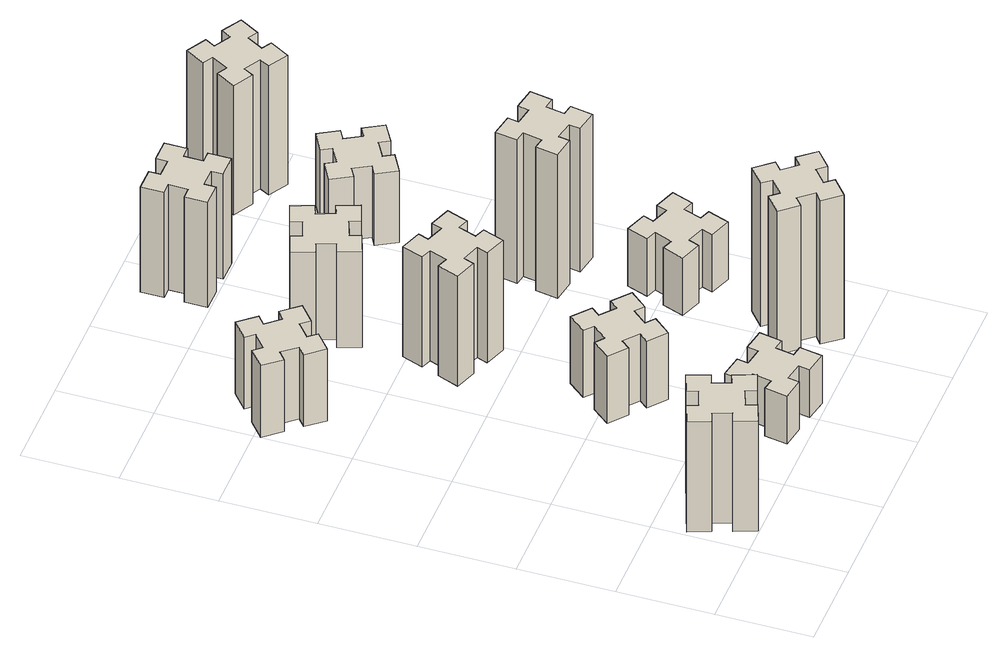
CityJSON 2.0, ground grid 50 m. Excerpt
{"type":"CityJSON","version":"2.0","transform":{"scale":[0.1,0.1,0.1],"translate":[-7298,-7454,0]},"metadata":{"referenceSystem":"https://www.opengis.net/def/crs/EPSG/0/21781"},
"CityObjects":{
"building1":{"type":"Building","attributes":{"class":"1000","function":"1000","usage":"1000","yearOfConstruction":2016,"roofType":"1000","measuredHeight":69,"storeysAboveGround":30,"storeysBelowGround":0},"geometry":[{"type":"Solid","lod":"1","boundaries":[[[[0,1,2,3,4,5,6,7,8,9,10,11,12,13,14,15,16,17,18,19]],[[17,16,20,21]],[[16,15,22,20]],[[15,14,23,22]],[[14,13,24,23]],[[13,12,25,24]],[[12,11,26,25]],[[11,10,27,26]],[[10,9,28,27]],[[9,8,29,28]],[[8,7,30,29]],[[7,6,31,30]],[[6,5,32,31]],[[5,4,33,32]],[[4,3,34,33]],[[3,2,35,34]],[[2,1,36,35]],[[1,0,37,36]],[[0,19,38,37]],[[19,18,39,38]],[[18,17,21,39]],[[24,25,26,27,28,29,30,31,32,33,34,35,36,37,38,39,21,20,22,23]]]]}]},
"building2":{"type":"Building","attributes":{"class":"1000","function":"1000","usage":"1000","yearOfConstruction":2016,"roofType":"1000","measuredHeight":45,"storeysAboveGround":30,"storeysBelowGround":0},"geometry":[{"type":"Solid","lod":"1","boundaries":[[[[40,41,42,43,44,45,46,47,48,49,50,51,52,53,54,55,56,57,58,59]],[[57,56,60,61]],[[56,55,62,60]],[[55,54,63,62]],[[54,53,64,63]],[[53,52,65,64]],[[52,51,66,65]],[[51,50,67,66]],[[50,49,68,67]],[[49,48,69,68]],[[48,47,70,69]],[[47,46,71,70]],[[46,45,72,71]],[[45,44,73,72]],[[44,43,74,73]],[[43,42,75,74]],[[42,41,76,75]],[[41,40,77,76]],[[40,59,78,77]],[[59,58,79,78]],[[58,57,61,79]],[[64,65,66,67,68,69,70,71,72,73,74,75,76,77,78,79,61,60,62,63]]]]}]},
"building3":{"type":"Building","attributes":{"class":"1000","function":"1000","usage":"1000","yearOfConstruction":2016,"roofType":"1000","measuredHeight":30,"storeysAboveGround":30,"storeysBelowGround":0},"geometry":[{"type":"Solid","lod":"1","boundaries":[[[[80,81,82,83,84,85,86,87,88,89,90,91,92,93,94,95,96,97,98,99]],[[97,96,100,101]],[[96,95,102,100]],[[95,94,103,102]],[[94,93,104,103]],[[93,92,105,104]],[[92,91,106,105]],[[91,90,107,106]],[[90,89,108,107]],[[89,88,109,108]],[[88,87,110,109]],[[87,86,111,110]],[[86,85,112,111]],[[85,84,113,112]],[[84,83,114,113]],[[83,82,115,114]],[[82,81,116,115]],[[81,80,117,116]],[[80,99,118,117]],[[99,98,119,118]],[[98,97,101,119]],[[104,105,106,107,108,109,110,111,112,113,114,115,116,117,118,119,101,100,102,103]]]]}]},
"building4":{"type":"Building","attributes":{"class":"1000","function":"1000","usage":"1000","yearOfConstruction":2016,"roofType":"1000","measuredHeight":42,"storeysAboveGround":30,"storeysBelowGround":0},"geometry":[{"type":"Solid","lod":"1","boundaries":[[[[120,121,122,123,124,125,126,127,128,129,130,131,132,133,134,135,136,137,138,139]],[[137,136,140,141]],[[136,135,142,140]],[[135,134,143,142]],[[134,133,144,143]],[[133,132,145,144]],[[132,131,146,145]],[[131,130,147,146]],[[130,129,148,147]],[[129,128,149,148]],[[128,127,150,149]],[[127,126,151,150]],[[126,125,152,151]],[[125,124,153,152]],[[124,123,154,153]],[[123,122,155,154]],[[122,121,156,155]],[[121,120,157,156]],[[120,139,158,157]],[[139,138,159,158]],[[138,137,141,159]],[[144,145,146,147,148,149,150,151,152,153,154,155,156,157,158,159,141,140,142,143]]]]}]},
"building5":{"type":"Building","attributes":{"class":"1000","function":"1000","usage":"1000","yearOfConstruction":2016,"roofType":"1000","measuredHeight":69,"storeysAboveGround":30,"storeysBelowGround":0},"geometry":[{"type":"Solid","lod":"1","boundaries":[[[[160,161,162,163,164,165,166,167,168,169,170,171,172,173,174,175,176,177,178,179]],[[177,176,180,181]],[[176,175,182,180]],[[175,174,183,182]],[[174,173,184,183]],[[173,172,185,184]],[[172,171,186,185]],[[171,170,187,186]],[[170,169,188,187]],[[169,168,189,188]],[[168,167,190,189]],[[167,166,191,190]],[[166,165,192,191]],[[165,164,193,192]],[[164,163,194,193]],[[163,162,195,194]],[[162,161,196,195]],[[161,160,197,196]],[[160,179,198,197]],[[179,178,199,198]],[[178,177,181,199]],[[184,185,186,187,188,189,190,191,192,193,194,195,196,197,198,199,181,180,182,183]]]]}]},
"building6":{"type":"Building","attributes":{"class":"1000","function":"1000","usage":"1000","yearOfConstruction":2016,"roofType":"1000","measuredHeight":60,"storeysAboveGround":30,"storeysBelowGround":0},"geometry":[{"type":"Solid","lod":"1","boundaries":[[[[200,201,202,203,204,205,206,207,208,209,210,211,212,213,214,215,216,217,218,219]],[[217,216,220,221]],[[216,215,222,220]],[[215,214,223,222]],[[214,213,224,223]],[[213,212,225,224]],[[212,211,226,225]],[[211,210,227,226]],[[210,209,228,227]],[[209,208,229,228]],[[208,207,230,229]],[[207,206,231,230]],[[206,205,232,231]],[[205,204,233,232]],[[204,203,234,233]],[[203,202,235,234]],[[202,201,236,235]],[[201,200,237,236]],[[200,219,238,237]],[[219,218,239,238]],[[218,217,221,239]],[[224,225,226,227,228,229,230,231,232,233,234,235,236,237,238,239,221,220,222,223]]]]}]},
"building7":{"type":"Building","attributes":{"class":"1000","function":"1000","usage":"1000","yearOfConstruction":2016,"roofType":"1000","measuredHeight":90,"storeysAboveGround":30,"storeysBelowGround":0},"geometry":[{"type":"Solid","lod":"1","boundaries":[[[[240,241,242,243,244,245,246,247,248,249,250,251,252,253,254,255,256,257,258,259]],[[257,256,260,261]],[[256,255,262,260]],[[255,254,263,262]],[[254,253,264,263]],[[253,252,265,264]],[[252,251,266,265]],[[251,250,267,266]],[[250,249,268,267]],[[249,248,269,268]],[[248,247,270,269]],[[247,246,271,270]],[[246,245,272,271]],[[245,244,273,272]],[[244,243,274,273]],[[243,242,275,274]],[[242,241,276,275]],[[241,240,277,276]],[[240,259,278,277]],[[259,258,279,278]],[[258,257,261,279]],[[264,265,266,267,268,269,270,271,272,273,274,275,276,277,278,279,261,260,262,263]]]]}]},
"building8":{"type":"Building","attributes":{"class":"1000","function":"1000","usage":"1000","yearOfConstruction":2016,"roofType":"1000","measuredHeight":66,"storeysAboveGround":30,"storeysBelowGround":0},"geometry":[{"type":"Solid","lod":"1","boundaries":[[[[280,281,282,283,284,285,286,287,288,289,290,291,292,293,294,295,296,297,298,299]],[[297,296,300,301]],[[296,295,302,300]],[[295,294,303,302]],[[294,293,304,303]],[[293,292,305,304]],[[292,291,306,305]],[[291,290,307,306]],[[290,289,308,307]],[[289,288,309,308]],[[288,287,310,309]],[[287,286,311,310]],[[286,285,312,311]],[[285,284,313,312]],[[284,283,314,313]],[[283,282,315,314]],[[282,281,316,315]],[[281,280,317,316]],[[280,299,318,317]],[[299,298,319,318]],[[298,297,301,319]],[[304,305,306,307,308,309,310,311,312,313,314,315,316,317,318,319,301,300,302,303]]]]}]},
"building9":{"type":"Building","attributes":{"class":"1000","function":"1000","usage":"1000","yearOfConstruction":2016,"roofType":"1000","measuredHeight":36,"storeysAboveGround":30,"storeysBelowGround":0},"geometry":[{"type":"Solid","lod":"1","boundaries":[[[[320,321,322,323,324,325,326,327,328,329,330,331,332,333,334,335,336,337,338,339]],[[337,336,340,341]],[[336,335,342,340]],[[335,334,343,342]],[[334,333,344,343]],[[333,332,345,344]],[[332,331,346,345]],[[331,330,347,346]],[[330,329,348,347]],[[329,328,349,348]],[[328,327,350,349]],[[327,326,351,350]],[[326,325,352,351]],[[325,324,353,352]],[[324,323,354,353]],[[323,322,355,354]],[[322,321,356,355]],[[321,320,357,356]],[[320,339,358,357]],[[339,338,359,358]],[[338,337,341,359]],[[344,345,346,347,348,349,350,351,352,353,354,355,356,357,358,359,341,340,342,343]]]]}]},
"building10":{"type":"Building","attributes":{"class":"1000","function":"1000","usage":"1000","yearOfConstruction":2016,"roofType":"1000","measuredHeight":90,"storeysAboveGround":30,"storeysBelowGround":0},"geometry":[{"type":"Solid","lod":"1","boundaries":[[[[360,361,362,363,364,365,366,367,368,369,370,371,372,373,374,375,376,377,378,379]],[[377,376,380,381]],[[376,375,382,380]],[[375,374,383,382]],[[374,373,384,383]],[[373,372,385,384]],[[372,371,386,385]],[[371,370,387,386]],[[370,369,388,387]],[[369,368,389,388]],[[368,367,390,389]],[[367,366,391,390]],[[366,365,392,391]],[[365,364,393,392]],[[364,363,394,393]],[[363,362,395,394]],[[362,361,396,395]],[[361,360,397,396]],[[360,379,398,397]],[[379,378,399,398]],[[378,377,381,399]],[[384,385,386,387,388,389,390,391,392,393,394,395,396,397,398,399,381,380,382,383]]]]}]},
"building11":{"type":"Building","attributes":{"class":"1000","function":"1000","usage":"1000","yearOfConstruction":2016,"roofType":"1000","measuredHeight":45,"storeysAboveGround":30,"storeysBelowGround":0},"geometry":[{"type":"Solid","lod":"1","boundaries":[[[[400,401,402,403,404,405,406,407,408,409,410,411,412,413,414,415,416,417,418,419]],[[417,416,420,421]],[[416,415,422,420]],[[415,414,423,422]],[[414,413,424,423]],[[413,412,425,424]],[[412,411,426,425]],[[411,410,427,426]],[[410,409,428,427]],[[409,408,429,428]],[[408,407,430,429]],[[407,406,431,430]],[[406,405,432,431]],[[405,404,433,432]],[[404,403,434,433]],[[403,402,435,434]],[[402,401,436,435]],[[401,400,437,436]],[[400,419,438,437]],[[419,418,439,438]],[[418,417,421,439]],[[424,425,426,427,428,429,430,431,432,433,434,435,436,437,438,439,421,420,422,423]]]]}]},
"building12":{"type":"Building","attributes":{"class":"1000","function":"1000","usage":"1000","yearOfConstruction":2016,"roofType":"1000","measuredHeight":81,"storeysAboveGround":30,"storeysBelowGround":0},"geometry":[{"type":"Solid","lod":"1","boundaries":[[[[440,441,442,443,444,445,446,447,448,449,450,451,452,453,454,455,456,457,458,459]],[[457,456,460,461]],[[456,455,462,460]],[[455,454,463,462]],[[454,453,464,463]],[[453,452,465,464]],[[452,451,466,465]],[[451,450,467,466]],[[450,449,468,467]],[[449,448,469,468]],[[448,447,470,469]],[[447,446,471,470]],[[446,445,472,471]],[[445,444,473,472]],[[444,443,474,473]],[[443,442,475,474]],[[442,441,476,475]],[[441,440,477,476]],[[440,459,478,477]],[[459,458,479,478]],[[458,457,461,479]],[[464,465,466,467,468,469,470,471,472,473,474,475,476,477,478,479,461,460,462,463]]]]}]}
},
"vertices":[
[255,346,0],[161,312,0],[140,368,0],[27,327,0],[69,214,0],[125,235,0],[159,141,0],[103,120,0],[144,7,0],[257,49,0],[236,105,0],[330,139,0],[350,83,0],[463,124,0],[422,237,0],[366,216,0],[332,310,0],[388,330,0],[347,443,0],[234,402,0],[332,310,690],[388,330,690],[366,216,690],[422,237,690],[463,124,690],[350,83,690],[330,139,690],[236,105,690],[257,49,690],[144,7,690],[103,120,690],[159,141,690],[125,235,690],[69,214,690],[27,327,690],[140,368,690],[161,312,690],[255,346,690],[234,402,690],[347,443,690],
[278,2329,0],[354,2393,0],[393,2347,0],[485,2424,0],[408,2516,0],[362,2478,0],[297,2554,0],[343,2593,0],[266,2685,0],[174,2608,0],[213,2562,0],[136,2497,0],[98,2543,0],[6,2466,0],[83,2374,0],[129,2413,0],[193,2336,0],[147,2298,0],[224,2206,0],[316,2283,0],[193,2336,450],[147,2298,450],[129,2413,450],[83,2374,450],[6,2466,450],[98,2543,450],[136,2497,450],[213,2562,450],[174,2608,450],[266,2685,450],[343,2593,450],[297,2554,450],[362,2478,450],[408,2516,450],[485,2424,450],[393,2347,450],[354,2393,450],[278,2329,450],[316,2283,450],[224,2206,450],
[886,294,0],[868,195,0],[809,206,0],[788,87,0],[907,67,0],[917,126,0],[1015,108,0],[1005,49,0],[1123,28,0],[1144,147,0],[1085,157,0],[1102,255,0],[1161,245,0],[1182,363,0],[1064,384,0],[1054,325,0],[955,342,0],[966,401,0],[847,422,0],[827,304,0],[955,342,300],[966,401,300],[1054,325,300],[1064,384,300],[1182,363,300],[1161,245,300],[1102,255,300],[1085,157,300],[1144,147,300],[1123,28,300],[1005,49,300],[1015,108,300],[917,126,300],[907,67,300],[788,87,300],[809,206,300],[868,195,300],[886,294,300],[827,304,300],[847,422,300],
[937,856,0],[1002,933,0],[1048,894,0],[1125,986,0],[1033,1063,0],[994,1017,0],[918,1082,0],[956,1128,0],[864,1205,0],[787,1113,0],[833,1074,0],[769,998,0],[723,1036,0],[646,944,0],[738,867,0],[776,913,0],[853,849,0],[814,803,0],[906,726,0],[983,818,0],[853,849,420],[814,803,420],[776,913,420],[738,867,420],[646,944,420],[723,1036,420],[769,998,420],[833,1074,420],[787,1113,420],[864,1205,420],[956,1128,420],[918,1082,420],[994,1017,420],[1033,1063,420],[1125,986,420],[1048,894,420],[1002,933,420],[937,856,420],[983,818,420],[906,726,420],
[972,1721,0],[1006,1815,0],[1062,1794,0],[1103,1907,0],[990,1948,0],[970,1892,0],[876,1926,0],[897,1982,0],[784,2023,0],[743,1910,0],[799,1890,0],[765,1796,0],[709,1817,0],[667,1704,0],[780,1663,0],[801,1719,0],[895,1685,0],[874,1629,0],[987,1587,0],[1028,1700,0],[895,1685,690],[874,1629,690],[801,1719,690],[780,1663,690],[667,1704,690],[709,1817,690],[765,1796,690],[799,1890,690],[743,1910,690],[784,2023,690],[897,1982,690],[876,1926,690],[970,1892,690],[990,1948,690],[1103,1907,690],[1062,1794,690],[1006,1815,690],[972,1721,690],[1028,1700,690],[987,1587,690],
[876,2325,0],[970,2359,0],[990,2303,0],[1103,2344,0],[1062,2457,0],[1006,2436,0],[972,2530,0],[1028,2550,0],[987,2663,0],[874,2622,0],[895,2566,0],[801,2532,0],[780,2588,0],[667,2547,0],[709,2434,0],[765,2455,0],[799,2361,0],[743,2340,0],[784,2227,0],[897,2269,0],[799,2361,600],[743,2340,600],[765,2455,600],[709,2434,600],[667,2547,600],[780,2588,600],[801,2532,600],[895,2566,600],[874,2622,600],[987,2663,600],[1028,2550,600],[972,2530,600],[1006,2436,600],[1062,2457,600],[1103,2344,600],[990,2303,600],[970,2359,600],[876,2325,600],[897,2269,600],[784,2227,600],
[1658,209,0],[1734,273,0],[1773,227,0],[1865,304,0],[1788,396,0],[1742,358,0],[1677,434,0],[1723,473,0],[1646,565,0],[1554,488,0],[1593,442,0],[1516,377,0],[1478,423,0],[1386,346,0],[1463,254,0],[1509,293,0],[1573,216,0],[1527,178,0],[1604,86,0],[1696,163,0],[1573,216,900],[1527,178,900],[1509,293,900],[1463,254,900],[1386,346,900],[1478,423,900],[1516,377,900],[1593,442,900],[1554,488,900],[1646,565,900],[1723,473,900],[1677,434,900],[1742,358,900],[1788,396,900],[1865,304,900],[1773,227,900],[1734,273,900],[1658,209,900],[1696,163,900],[1604,86,900],
[1095,3135,0],[1095,3235,0],[1155,3235,0],[1155,3355,0],[1035,3355,0],[1035,3295,0],[935,3295,0],[935,3355,0],[815,3355,0],[815,3235,0],[875,3235,0],[875,3135,0],[815,3135,0],[815,3015,0],[935,3015,0],[935,3075,0],[1035,3075,0],[1035,3015,0],[1155,3015,0],[1155,3135,0],[1035,3075,660],[1035,3015,660],[935,3075,660],[935,3015,660],[815,3015,660],[815,3135,660],[875,3135,660],[875,3235,660],[815,3235,660],[815,3355,660],[935,3355,660],[935,3295,660],[1035,3295,660],[1035,3355,660],[1155,3355,660],[1155,3235,660],[1095,3235,660],[1095,3135,660],[1155,3135,660],[1155,3015,660],
[1641,879,0],[1735,845,0],[1714,789,0],[1827,747,0],[1868,860,0],[1812,881,0],[1846,975,0],[1902,954,0],[1943,1067,0],[1830,1108,0],[1810,1052,0],[1716,1086,0],[1737,1142,0],[1624,1183,0],[1583,1070,0],[1639,1050,0],[1605,956,0],[1549,977,0],[1507,864,0],[1620,823,0],[1605,956,360],[1549,977,360],[1639,1050,360],[1583,1070,360],[1624,1183,360],[1737,1142,360],[1716,1086,360],[1810,1052,360],[1830,1108,360],[1943,1067,360],[1902,954,360],[1846,975,360],[1812,881,360],[1868,860,360],[1827,747,360],[1714,789,360],[1735,845,360],[1641,879,360],[1620,823,360],[1507,864,360],
[1557,1506,0],[1655,1488,0],[1645,1429,0],[1763,1408,0],[1784,1527,0],[1725,1537,0],[1742,1635,0],[1801,1625,0],[1822,1743,0],[1704,1764,0],[1694,1705,0],[1595,1722,0],[1606,1781,0],[1487,1802,0],[1467,1684,0],[1526,1674,0],[1508,1575,0],[1449,1586,0],[1428,1467,0],[1547,1447,0],[1508,1575,900],[1449,1586,900],[1526,1674,900],[1467,1684,900],[1487,1802,900],[1606,1781,900],[1595,1722,900],[1694,1705,900],[1704,1764,900],[1822,1743,900],[1801,1625,900],[1742,1635,900],[1725,1537,900],[1784,1527,900],[1763,1408,900],[1645,1429,900],[1655,1488,900],[1557,1506,900],[1547,1447,900],[1428,1467,900],
[1746,2557,0],[1696,2644,0],[1748,2674,0],[1688,2778,0],[1584,2718,0],[1614,2666,0],[1527,2616,0],[1497,2668,0],[1393,2608,0],[1453,2504,0],[1505,2534,0],[1555,2447,0],[1503,2417,0],[1563,2313,0],[1667,2373,0],[1637,2425,0],[1724,2475,0],[1754,2423,0],[1858,2483,0],[1798,2587,0],[1724,2475,450],[1754,2423,450],[1637,2425,450],[1667,2373,450],[1563,2313,450],[1503,2417,450],[1555,2447,450],[1505,2534,450],[1453,2504,450],[1393,2608,450],[1497,2668,450],[1527,2616,450],[1614,2666,450],[1584,2718,450],[1688,2778,450],[1748,2674,450],[1696,2644,450],[1746,2557,450],[1798,2587,450],[1858,2483,450],
[1627,3115,0],[1714,3065,0],[1684,3013,0],[1788,2953,0],[1848,3057,0],[1796,3087,0],[1846,3174,0],[1898,3144,0],[1958,3248,0],[1854,3308,0],[1824,3256,0],[1737,3306,0],[1767,3358,0],[1663,3418,0],[1603,3314,0],[1655,3284,0],[1605,3197,0],[1553,3227,0],[1493,3123,0],[1597,3063,0],[1605,3197,810],[1553,3227,810],[1655,3284,810],[1603,3314,810],[1663,3418,810],[1767,3358,810],[1737,3306,810],[1824,3256,810],[1854,3308,810],[1958,3248,810],[1898,3144,810],[1846,3174,810],[1796,3087,810],[1848,3057,810],[1788,2953,810],[1684,3013,810],[1714,3065,810],[1627,3115,810],[1597,3063,810],[1493,3123,810]
]}
